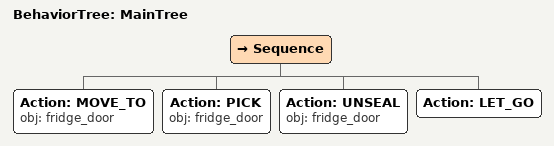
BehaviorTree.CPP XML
<root main_tree_to_execute="MainTree">
  <BehaviorTree ID="MainTree">
    <Sequence>
      <!-- Move to fridge_door -->
      <Action ID="MOVE_TO" obj="fridge_door" />
      <!-- Pick fridge_door -->
      <Action ID="PICK" obj="fridge_door" />
      <!-- Unseal fridge_door -->
      <Action ID="UNSEAL" obj="fridge_door" />
      <!-- Let go -->
      <Action ID="LET_GO" />
    </Sequence>
  </BehaviorTree>
</root>
